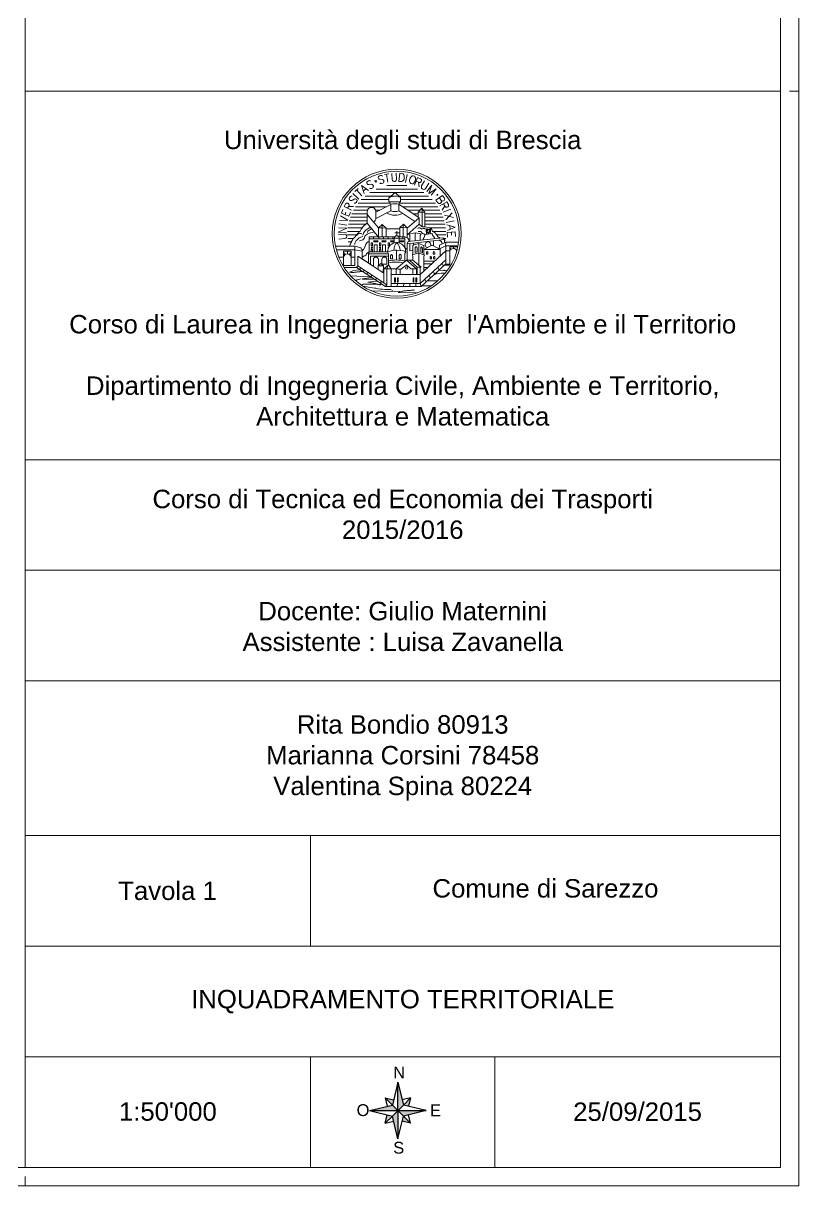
# Model space of a CAD drawing. Header units: millimetres. Extents: x -5675 to -4486, y 12688 to 13529.
# Drawn here: x -4696.7 to -4486.2, y 12687.8 to 13003.2 of the extents above; entities that cross this region are included whole.
import ezdxf

# ---------------------------------------------------------------- set-up
doc = ezdxf.new("R2010")
doc.units = ezdxf.units.MM
doc.layers.add('Cartiglio', color=255, linetype='Continuous', lineweight=9)
doc.styles.add('ROMANC', font='romanc', dxfattribs={"width": 0.9, "height": 0.4})
doc.styles.get("Standard").update_dxf_attribs({"font": 'arial.ttf'})

msp = doc.modelspace()

# ---------------------------------------------------------------- hatches: boundary and pattern name
at = {"layer": 'Cartiglio', "lineweight": 5, "ltscale": 0.2}
h = msp.add_hatch(color=256, dxfattribs=at)
h.paths.add_polyline_path([(-4598.43, 12711.65), (-4596.51, 12709.73), (-4596.17, 12711.11)])
h.paths.add_polyline_path([(-4595.01, 12715.92), (-4595.01, 12708.24), (-4593.52, 12709.73)])
h.paths.add_polyline_path([(-4593.52, 12709.73), (-4592.14, 12709.4), (-4591.6, 12711.65)])
h.paths.add_polyline_path([(-4587.33, 12708.24), (-4595.01, 12708.24), (-4593.52, 12706.74)])
h.paths.add_polyline_path([(-4591.6, 12704.82), (-4593.52, 12706.74), (-4593.85, 12705.37)])
h.paths.add_polyline_path([(-4595.01, 12708.24), (-4596.51, 12706.74), (-4595.01, 12700.56)])
h.paths.add_polyline_path([(-4597.88, 12707.07), (-4598.43, 12704.82), (-4596.51, 12706.74)])
h.paths.add_polyline_path([(-4595.01, 12708.24), (-4596.51, 12709.73), (-4602.69, 12708.24)])

# ---------------------------------------------------------------- linework, layer by layer
at = {"layer": 'Cartiglio'}
for p, q in [((-4486.2, 13528.82), (-4486.2, 12687.82)), ((-4491.2, 13523.82), (-4491.2, 12692.82)), ((-4600.93, 12958.27), (-4589.7, 12958.27)), ((-4598.03, 12959.23), (-4592.6, 12959.23)), ((-4604.95, 12955.39), (-4597.46, 12955.39)), ((-4603.93, 12956.35), (-4596.91, 12956.35)), ((-4602.65, 12957.31), (-4587.98, 12957.31)), ((-4597.46, 12955.87), (-4595.79, 12957.34)), ((-4597.46, 12955.87), (-4597.46, 12954.75)), ((-4597.46, 12954.75), (-4594.29, 12954.81)), ((-4597.31, 12954.75), (-4596.92, 12954.11)), ((-4595.79, 12957.34), (-4594.29, 12955.93)), ((-4594.5, 12954.81), (-4594.77, 12954.12)), ((-4594.74, 12956.35), (-4586.7, 12956.35)), ((-4594.29, 12955.93), (-4594.29, 12954.81)), ((-4594.29, 12955.39), (-4585.68, 12955.39)), ((-4607.52, 12951.56), (-4603.31, 12951.56)), ((-4607.05, 12952.52), (-4603.24, 12952.52)), ((-4606.48, 12953.48), (-4598.12, 12953.48)), ((-4605.79, 12954.44), (-4597.12, 12954.44)), ((-4603.31, 12949.01), (-4603.31, 12952.11)), ((-4600.31, 12947.7), (-4603.31, 12951.33)), ((-4601.05, 12952.52), (-4599.94, 12952.52)), ((-4596.92, 12954.11), (-4600.98, 12951.97)), ((-4596.92, 12952.38), (-4600.98, 12950.24)), ((-4600.98, 12950.24), (-4600.98, 12952.13)), ((-4596.92, 12954.11), (-4596.92, 12952.38)), ((-4594.77, 12954.12), (-4594.77, 12952.37)), ((-4594.77, 12954.12), (-4589.23, 12950.48)), ((-4594.77, 12952.37), (-4590.38, 12949.48)), ((-4594.65, 12954.44), (-4584.84, 12954.44)), ((-4593.79, 12953.48), (-4584.15, 12953.48)), ((-4592.33, 12952.52), (-4589.04, 12952.52)), ((-4590.88, 12951.56), (-4589.5, 12951.56)), ((-4588.55, 12953.04), (-4589.5, 12952.03)), ((-4589.5, 12952.03), (-4588.45, 12952.03)), ((-4589.5, 12950.66), (-4589.5, 12952.03)), ((-4588.55, 12953.04), (-4587.72, 12951.89)), ((-4588.45, 12952.03), (-4588.55, 12953.04)), ((-4587.72, 12951.89), (-4588.45, 12952.03)), ((-4588.45, 12952.03), (-4588.45, 12948)), ((-4588.17, 12952.52), (-4583.58, 12952.52)), ((-4587.72, 12948), (-4587.72, 12951.89)), ((-4587.72, 12951.56), (-4583.1, 12951.56)), ((-4608.43, 12948.69), (-4603.81, 12948.69)), ((-4608.21, 12949.65), (-4603.31, 12949.65)), ((-4607.91, 12950.61), (-4603.31, 12950.61)), ((-4603.31, 12949.01), (-4600.31, 12945.25)), ((-4600.31, 12947.7), (-4599.24, 12948.64)), ((-4599.24, 12948.64), (-4599.32, 12947.7)), ((-4599.24, 12948.64), (-4598.18, 12947.62)), ((-4594.49, 12947.82), (-4593.44, 12948.71)), ((-4593.44, 12948.71), (-4593.55, 12947.8)), ((-4593.44, 12948.71), (-4592.53, 12947.72)), ((-4589.23, 12950.48), (-4592.53, 12947.62)), ((-4589.23, 12948.72), (-4592.53, 12945.86)), ((-4589.23, 12950.48), (-4589.23, 12948.72)), ((-4589.23, 12948.72), (-4588.45, 12948)), ((-4587.72, 12950.61), (-4582.72, 12950.61)), ((-4587.72, 12949.65), (-4582.42, 12949.65)), ((-4587.72, 12948.69), (-4582.2, 12948.69)), ((-4608.67, 12945.82), (-4606.19, 12945.82)), ((-4608.66, 12946.78), (-4605.34, 12946.78)), ((-4608.58, 12947.73), (-4604.7, 12947.73)), ((-4602.78, 12945.27), (-4595.89, 12945.27)), ((-4602.78, 12941.26), (-4602.78, 12945.27)), ((-4601.6, 12945.27), (-4601.6, 12944.72)), ((-4599.28, 12947.74), (-4600.31, 12947.7)), ((-4600.31, 12947.7), (-4600.31, 12945.27)), ((-4600.22, 12944.72), (-4600.22, 12945.27)), ((-4599.31, 12947.74), (-4599.31, 12945.27)), ((-4598.18, 12947.62), (-4599.28, 12947.74)), ((-4598.93, 12944.72), (-4598.93, 12945.27)), ((-4598.18, 12947.62), (-4598.18, 12945.27)), ((-4598.18, 12947.43), (-4594.48, 12947.43)), ((-4597.62, 12944.72), (-4597.62, 12945.27)), ((-4596.4, 12944.72), (-4596.4, 12945.27)), ((-4595.82, 12946.41), (-4594.69, 12946.41)), ((-4595.25, 12946.84), (-4595.25, 12945.61)), ((-4594.71, 12945.27), (-4593.15, 12945.27)), ((-4594.48, 12947.82), (-4594.48, 12945.27)), ((-4593.54, 12947.8), (-4594.48, 12947.82)), ((-4593.69, 12944.72), (-4593.69, 12945.27)), ((-4593.55, 12947.8), (-4593.55, 12945.27)), ((-4592.53, 12947.72), (-4593.54, 12947.8)), ((-4593.15, 12945.27), (-4593.15, 12942.4)), ((-4592.53, 12947.72), (-4592.53, 12945.06)), ((-4592.22, 12944.04), (-4582.83, 12945.04)), ((-4590.3, 12946.42), (-4592.07, 12946.02)), ((-4591.8, 12945.68), (-4592.07, 12946.02)), ((-4591.8, 12946.09), (-4591.8, 12946.08)), ((-4591.8, 12945.68), (-4591.8, 12944.08)), ((-4590.3, 12946.42), (-4588.72, 12946.12)), ((-4590.3, 12946.42), (-4590.3, 12944.24)), ((-4588.94, 12945.75), (-4588.72, 12946.12)), ((-4588.94, 12945.75), (-4588.94, 12944.39)), ((-4588.45, 12948), (-4587.72, 12948)), ((-4587.61, 12945.97), (-4585.77, 12946.17)), ((-4586.31, 12947.73), (-4582.05, 12947.73)), ((-4585.61, 12946.78), (-4581.97, 12946.78)), ((-4584.48, 12945.82), (-4581.96, 12945.82)), ((-4582.36, 12944.53), (-4582.83, 12945.04)), ((-4611.93, 12942.72), (-4606.68, 12942.72)), ((-4608.61, 12944.86), (-4607.07, 12944.86)), ((-4608.48, 12943.9), (-4607.63, 12943.9)), ((-4606.68, 12942.72), (-4604.94, 12942.35)), ((-4606.68, 12942.72), (-4606.68, 12941.81)), ((-4604.94, 12942.35), (-4604.94, 12941.95)), ((-4604.94, 12941.95), (-4604.72, 12941.9)), ((-4604.72, 12941.9), (-4604.72, 12941.39)), ((-4602.78, 12944.72), (-4595.98, 12944.72)), ((-4602.25, 12943.65), (-4601.9, 12943.65)), ((-4602.25, 12943.65), (-4602.25, 12942.84)), ((-4602.25, 12942.84), (-4601.9, 12942.84)), ((-4602.25, 12941.9), (-4602.25, 12941.26)), ((-4602.25, 12941.9), (-4601.9, 12941.9)), ((-4601.9, 12943.65), (-4601.9, 12942.84)), ((-4601.9, 12941.9), (-4601.9, 12941.26)), ((-4601.64, 12944.25), (-4600.4, 12944.25)), ((-4601.64, 12944.25), (-4601.48, 12943.96)), ((-4601.48, 12943.96), (-4600.58, 12943.96)), ((-4601.45, 12943.17), (-4600.63, 12943.17)), ((-4601.45, 12943.17), (-4601.45, 12941.26)), ((-4600.63, 12943.17), (-4600.63, 12941.26)), ((-4600.4, 12944.25), (-4600.58, 12943.96)), ((-4600.02, 12943.65), (-4600.02, 12942.84)), ((-4600.02, 12943.65), (-4599.67, 12943.65)), ((-4600.02, 12942.84), (-4599.67, 12942.84)), ((-4600.02, 12941.9), (-4599.67, 12941.9)), ((-4600.02, 12941.9), (-4600.02, 12941.26)), ((-4599.67, 12943.65), (-4599.67, 12942.84)), ((-4599.67, 12941.9), (-4599.67, 12941.26)), ((-4599.41, 12944.25), (-4599.25, 12943.96)), ((-4599.41, 12944.25), (-4598.17, 12944.25)), ((-4599.25, 12943.96), (-4598.34, 12943.96)), ((-4599.22, 12943.17), (-4599.22, 12941.26)), ((-4599.22, 12943.17), (-4598.4, 12943.17)), ((-4598.4, 12943.17), (-4598.4, 12941.26)), ((-4598.17, 12944.25), (-4598.34, 12943.96)), ((-4597.65, 12943.65), (-4597.65, 12942.84)), ((-4597.65, 12943.65), (-4597.3, 12943.65)), ((-4597.65, 12942.84), (-4597.3, 12942.84)), ((-4597.3, 12943.65), (-4597.3, 12942.84)), ((-4597.04, 12944.25), (-4595.98, 12944.25)), ((-4597.04, 12944.25), (-4596.88, 12943.96)), ((-4596.88, 12943.96), (-4595.97, 12943.96)), ((-4595.98, 12944.93), (-4594.62, 12944.93)), ((-4595.98, 12943.66), (-4595.98, 12944.93)), ((-4594.62, 12944.93), (-4594.62, 12943.63)), ((-4594.62, 12944.72), (-4593.15, 12944.72)), ((-4594.6, 12944.25), (-4593.37, 12944.25)), ((-4594.6, 12944.25), (-4594.44, 12943.96)), ((-4594.44, 12943.96), (-4593.54, 12943.96)), ((-4593.37, 12944.25), (-4593.54, 12943.96)), ((-4593.15, 12942.4), (-4592.52, 12941.84)), ((-4592.53, 12943.44), (-4582.36, 12944.53)), ((-4592.52, 12938.99), (-4592.53, 12943.44)), ((-4592.5, 12943.44), (-4592.22, 12944.04)), ((-4591.73, 12943.52), (-4591.73, 12941.46)), ((-4590.91, 12943.03), (-4589.28, 12943.49)), ((-4590.91, 12940.45), (-4590.91, 12943.03)), ((-4590.78, 12943.62), (-4590.78, 12943.06)), ((-4589.28, 12943.49), (-4589.28, 12937.55)), ((-4589.28, 12943.49), (-4587.96, 12942.97)), ((-4587.96, 12941.86), (-4585.68, 12943.05)), ((-4587.96, 12942.97), (-4587.96, 12940.4)), ((-4587.96, 12941.86), (-4583.56, 12941.86)), ((-4585.68, 12943.05), (-4583.56, 12941.86)), ((-4585.32, 12944.21), (-4585.32, 12942.85)), ((-4582.03, 12943.87), (-4583.75, 12943.02)), ((-4583.75, 12943.02), (-4583.75, 12942.58)), ((-4582.03, 12942.89), (-4583.75, 12942.05)), ((-4583.56, 12942.14), (-4583.56, 12940.07)), ((-4582.66, 12944.86), (-4582.02, 12944.86)), ((-4582.36, 12944.53), (-4582.36, 12943.71)), ((-4582.36, 12944.38), (-4582.07, 12944.38)), ((-4582.03, 12943.87), (-4582.03, 12943.43)), ((-4582.03, 12943.87), (-4578.5, 12943.87)), ((-4582.03, 12942.89), (-4582.03, 12937.92)), ((-4582.03, 12942.89), (-4578.66, 12942.89)), ((-4580.93, 12942.54), (-4580.93, 12937.92)), ((-4580.93, 12942.54), (-4578.74, 12942.54)), ((-4580.93, 12942.35), (-4580.53, 12941.97)), ((-4579.88, 12942.54), (-4579.88, 12942.14)), ((-4611.72, 12941.81), (-4606.68, 12941.81)), ((-4611.04, 12939.79), (-4609.74, 12939.79)), ((-4609.74, 12937.55), (-4609.74, 12941.45)), ((-4609.74, 12941.45), (-4607.72, 12941.45)), ((-4609.3, 12940.51), (-4609.74, 12941.06)), ((-4608.71, 12940.69), (-4608.66, 12941.45)), ((-4608.15, 12940.51), (-4607.72, 12941.12)), ((-4607.72, 12941.45), (-4607.72, 12937.55)), ((-4607.72, 12939.79), (-4606.68, 12939.79)), ((-4606.68, 12941.81), (-4604.72, 12941.39)), ((-4606.68, 12941.81), (-4606.68, 12937.55)), ((-4605.86, 12937.44), (-4605.86, 12940.07)), ((-4605.86, 12940.07), (-4601.69, 12937.34)), ((-4604.72, 12941.39), (-4604.72, 12939.32)), ((-4597.58, 12940.69), (-4603, 12940.69)), ((-4597.79, 12941.26), (-4602.79, 12941.26)), ((-4602.41, 12940.03), (-4602.41, 12937.81)), ((-4597.57, 12940.03), (-4602.41, 12940.03)), ((-4601.9, 12941.26), (-4602.25, 12941.26)), ((-4601.45, 12941.26), (-4600.63, 12941.26)), ((-4600.02, 12941.26), (-4599.67, 12941.26)), ((-4599.22, 12941.26), (-4598.4, 12941.26)), ((-4597.79, 12941.26), (-4596.08, 12941.67)), ((-4597.58, 12940.69), (-4597.79, 12941.26)), ((-4597.58, 12940.69), (-4597.57, 12937.72)), ((-4596.08, 12941.67), (-4595.33, 12941.7)), ((-4595.48, 12936.58), (-4592.7, 12938.99)), ((-4595.33, 12941.7), (-4595.34, 12941.07)), ((-4595.34, 12941.07), (-4595.34, 12939.02)), ((-4595.33, 12941.7), (-4593.53, 12941.5)), ((-4593.53, 12941.5), (-4592.89, 12941.22)), ((-4593.15, 12940.76), (-4593.16, 12938.6)), ((-4592.89, 12941.22), (-4593.15, 12940.74)), ((-4592.7, 12938.99), (-4589.92, 12936.58)), ((-4592.7, 12938.99), (-4590.91, 12938.99)), ((-4589.79, 12937.05), (-4591.82, 12938.99)), ((-4591.73, 12941.46), (-4590.91, 12941.55)), ((-4590.91, 12940.05), (-4591.13, 12940.42)), ((-4591.12, 12940.41), (-4589.28, 12940.93)), ((-4590.91, 12938.99), (-4590.91, 12940.05)), ((-4590.91, 12938.99), (-4588.72, 12937.05)), ((-4589.28, 12940.93), (-4587.8, 12940.35)), ((-4588.98, 12935.06), (-4582.01, 12941.49)), ((-4588.98, 12932.6), (-4582.01, 12939.03)), ((-4587.96, 12939.98), (-4587.79, 12940.37)), ((-4587.96, 12939.98), (-4587.96, 12936.01)), ((-4582.03, 12941.48), (-4580.93, 12941.48)), ((-4606.68, 12937.55), (-4609.94, 12937.55)), ((-4609.59, 12936.98), (-4606.23, 12936.98)), ((-4605.86, 12937.44), (-4606.23, 12936.98)), ((-4606.23, 12936.98), (-4598.35, 12931.82)), ((-4605.86, 12937.44), (-4597.98, 12932.28)), ((-4605.05, 12936.91), (-4605.42, 12936.45)), ((-4604.03, 12936.24), (-4604.4, 12935.78)), ((-4603.13, 12935.65), (-4603.5, 12935.19)), ((-4600.37, 12937.44), (-4598.94, 12937.4)), ((-4600.37, 12936.47), (-4598.85, 12935.48)), ((-4599.6, 12938.09), (-4598.94, 12937.4)), ((-4598.94, 12937.4), (-4598.97, 12935.56)), ((-4598.85, 12936.57), (-4597.57, 12937.72)), ((-4598.85, 12932.85), (-4598.85, 12936.57)), ((-4598.85, 12936.57), (-4597.97, 12936.57)), ((-4597.97, 12936.57), (-4597.98, 12932.28)), ((-4597.97, 12936.57), (-4597.63, 12937.67)), ((-4597.97, 12936.57), (-4596.85, 12936.57)), ((-4597.57, 12937.72), (-4596.85, 12936.57)), ((-4595.48, 12936.58), (-4594.86, 12936.56)), ((-4594.86, 12936.56), (-4594.08, 12936.56)), ((-4594.4, 12936.56), (-4594.42, 12935.06)), ((-4594.08, 12936.56), (-4592.69, 12937.73)), ((-4592.69, 12937.73), (-4591.46, 12936.58)), ((-4591.46, 12936.58), (-4590.53, 12936.58)), ((-4590.95, 12936.58), (-4590.95, 12935.06)), ((-4589.92, 12936.58), (-4590.53, 12936.58)), ((-4589.92, 12936.58), (-4589.92, 12935.06)), ((-4589.79, 12937.05), (-4589.79, 12935.06)), ((-4588.72, 12937.05), (-4589.79, 12937.05)), ((-4588.98, 12937.05), (-4588.98, 12932.6)), ((-4588.67, 12931.8), (-4582.03, 12937.93)), ((-4587.96, 12938.7), (-4585.04, 12938.7)), ((-4587.96, 12937.93), (-4585.87, 12937.93)), ((-4587.96, 12936.96), (-4586.92, 12936.96)), ((-4585.37, 12935.93), (-4585.06, 12935.13)), ((-4584.14, 12937.07), (-4583.82, 12936.27)), ((-4582.95, 12938.16), (-4582.64, 12937.36)), ((-4582.03, 12937.92), (-4580.93, 12937.92)), ((-4601.99, 12934.91), (-4602.36, 12934.45)), ((-4600.75, 12934.1), (-4601.12, 12933.63)), ((-4599.42, 12933.22), (-4599.79, 12932.76)), ((-4596.85, 12935.06), (-4596.85, 12931.8)), ((-4596.85, 12932.6), (-4588.98, 12932.6)), ((-4595.48, 12935.06), (-4588.98, 12935.06)), ((-4595.07, 12932.6), (-4595.23, 12931.8)), ((-4593.41, 12932.6), (-4593.5, 12931.8)), ((-4591.78, 12932.6), (-4591.81, 12931.8)), ((-4590.17, 12932.6), (-4590.18, 12931.84)), ((-4588.98, 12932.6), (-4588.67, 12931.8)), ((-4587.66, 12933.82), (-4587.35, 12933.02)), ((-4586.5, 12934.89), (-4586.19, 12934.09)), ((-4597.98, 12932.28), (-4598.35, 12931.82)), ((-4596.85, 12931.8), (-4598.35, 12931.82)), ((-4596.85, 12931.8), (-4588.67, 12931.8)), ((-4588.41, 12932.04), (-4585.89, 12932.04))]:
    msp.add_line(p, q, dxfattribs=at)
at = {"layer": 'Cartiglio', "ltscale": 100}
for p, q in [((-4696.2, 12692.82), (-4696.2, 13523.82)), ((-4696.2, 12984.82), (-4491.2, 12984.82)), ((-4488.7, 12984.82), (-4486.2, 12984.82)), ((-4696.2, 12884.82), (-4491.2, 12884.82)), ((-4696.2, 12854.82), (-4491.2, 12854.82)), ((-4696.2, 12824.82), (-4491.2, 12824.82)), ((-4696.2, 12782.83), (-4491.2, 12782.83)), ((-4618.7, 12752.83), (-4618.7, 12782.83)), ((-4696.2, 12752.83), (-4491.2, 12752.83)), ((-4696.2, 12722.83), (-4491.2, 12722.83)), ((-4618.7, 12722.83), (-4618.7, 12692.82)), ((-4568.7, 12722.83), (-4568.7, 12692.82)), ((-4491.2, 12692.82), (-5670.2, 12692.82)), ((-4696.2, 12690.32), (-4696.2, 12687.82)), ((-4486.2, 12687.82), (-5675.2, 12687.82))]:
    msp.add_line(p, q, dxfattribs=at)
at = {"layer": 'Cartiglio', "lineweight": 25, "ltscale": 0.1}
for p, q in [((-4595.01, 12715.92), (-4596.51, 12709.73)), ((-4595.01, 12708.24), (-4595.01, 12715.92)), ((-4595.01, 12715.92), (-4593.52, 12709.73)), ((-4598.43, 12711.65), (-4596.17, 12711.11)), ((-4596.51, 12709.73), (-4598.43, 12711.65)), ((-4598.43, 12711.65), (-4597.88, 12709.4)), ((-4595.01, 12708.24), (-4595.01, 12711.65)), ((-4591.6, 12711.65), (-4593.85, 12711.11)), ((-4593.52, 12709.73), (-4591.6, 12711.65)), ((-4591.6, 12711.65), (-4592.14, 12709.4)), ((-4602.69, 12708.24), (-4596.51, 12709.73)), ((-4596.51, 12709.73), (-4593.52, 12706.74)), ((-4593.52, 12709.73), (-4596.51, 12706.74)), ((-4587.33, 12708.24), (-4593.52, 12709.73)), ((-4602.69, 12708.24), (-4595.01, 12708.24)), ((-4602.69, 12708.24), (-4596.51, 12706.74)), ((-4598.43, 12704.82), (-4597.88, 12707.07)), ((-4596.51, 12706.74), (-4598.43, 12704.82)), ((-4598.43, 12704.82), (-4596.17, 12705.37)), ((-4595.01, 12700.56), (-4596.51, 12706.74)), ((-4595.01, 12708.24), (-4587.33, 12708.24)), ((-4595.01, 12708.24), (-4595.01, 12700.56)), ((-4595.01, 12700.56), (-4593.52, 12706.74)), ((-4591.6, 12704.82), (-4593.85, 12705.37)), ((-4587.33, 12708.24), (-4593.52, 12706.74)), ((-4593.52, 12706.74), (-4591.6, 12704.82)), ((-4591.6, 12704.82), (-4592.14, 12707.07))]:
    msp.add_line(p, q, dxfattribs=at)
at = {"layer": 'Cartiglio'}
for points in [[(-4603.4, 12949.04), (-4603.82, 12948.68), (-4604.16, 12948.36), (-4604.43, 12948.06), (-4604.64, 12947.8), (-4604.81, 12947.57), (-4604.95, 12947.36), (-4605.07, 12947.18), (-4605.17, 12947.01), (-4605.27, 12946.86), (-4605.38, 12946.73), (-4605.48, 12946.61), (-4605.58, 12946.5), (-4605.68, 12946.4), (-4605.77, 12946.31), (-4605.85, 12946.22), (-4605.93, 12946.14), (-4605.99, 12946.07), (-4606.05, 12946), (-4606.11, 12945.92), (-4606.16, 12945.85), (-4606.22, 12945.78), (-4606.28, 12945.7), (-4606.34, 12945.62), (-4606.42, 12945.53), (-4606.51, 12945.44), (-4606.6, 12945.34), (-4606.71, 12945.24), (-4606.81, 12945.13), (-4606.92, 12945.02), (-4607.02, 12944.91), (-4607.11, 12944.81), (-4607.2, 12944.7), (-4607.28, 12944.59), (-4607.34, 12944.49), (-4607.39, 12944.39), (-4607.45, 12944.29), (-4607.49, 12944.19), (-4607.54, 12944.09), (-4607.59, 12943.99), (-4607.64, 12943.89), (-4607.69, 12943.79), (-4607.75, 12943.68), (-4607.81, 12943.56), (-4607.87, 12943.44), (-4607.93, 12943.29), (-4607.97, 12943.13), (-4608.01, 12942.94), (-4608.03, 12942.72)], [(-4606.66, 12943.6), (-4606.37, 12944.27), (-4606.05, 12944.52), (-4605.51, 12945.01), (-4605.04, 12945.18), (-4604.52, 12945.35)], [(-4604.81, 12946.15), (-4605.01, 12946.24), (-4605.41, 12946.22), (-4605.85, 12946.05), (-4606.22, 12945.69)], [(-4605.42, 12944.18), (-4604.51, 12944.52), (-4604.18, 12944.87), (-4603.98, 12945.47), (-4603.35, 12946.03), (-4602.8, 12946.33), (-4601.93, 12946.47), (-4601.46, 12946.61)], [(-4604.99, 12947.97), (-4604.99, 12947.97)], [(-4604.55, 12945.79), (-4604.34, 12946.28), (-4604.04, 12946.76), (-4603.62, 12947.24), (-4603.06, 12947.6), (-4602.61, 12947.87)], [(-4603.92, 12946.8), (-4603.92, 12946.8)], [(-4603.22, 12946.51), (-4603.15, 12946.84), (-4602.83, 12947.08), (-4602.46, 12947.31), (-4602.23, 12947.45)], [(-4593.11, 12945.26), (-4592.78, 12945.21), (-4592.57, 12945.1), (-4592.34, 12944.9), (-4592.17, 12944.62), (-4592.05, 12944.42), (-4591.84, 12944.25)], [(-4589.72, 12947.59), (-4589.48, 12947.65)], [(-4589.48, 12947.65), (-4589.31, 12947.7), (-4589.05, 12947.7), (-4588.91, 12947.69), (-4588.78, 12947.59), (-4588.66, 12947.5), (-4588.51, 12947.5), (-4588.32, 12947.47), (-4588.16, 12947.56), (-4587.98, 12947.56), (-4587.82, 12947.53), (-4587.68, 12947.44), (-4587.46, 12947.42), (-4587.23, 12947.5)], [(-4589.48, 12946.76), (-4589.2, 12946.74)], [(-4589.2, 12946.74), (-4589.01, 12946.72), (-4588.83, 12946.72), (-4588.71, 12946.66), (-4588.62, 12946.58), (-4588.54, 12946.43), (-4588.42, 12946.29), (-4588.35, 12946.21), (-4588.25, 12946.17), (-4588.02, 12946.12), (-4587.76, 12946.11)], [(-4587.62, 12945.97), (-4587.66, 12945.86), (-4587.68, 12945.77), (-4587.7, 12945.71), (-4587.72, 12945.66), (-4587.73, 12945.63), (-4587.73, 12945.6), (-4587.74, 12945.58), (-4587.75, 12945.56), (-4587.75, 12945.54), (-4587.76, 12945.51), (-4587.77, 12945.48), (-4587.79, 12945.44), (-4587.8, 12945.41), (-4587.81, 12945.37), (-4587.82, 12945.33), (-4587.84, 12945.29), (-4587.85, 12945.26), (-4587.87, 12945.23), (-4587.88, 12945.19), (-4587.9, 12945.16), (-4587.92, 12945.13), (-4587.93, 12945.1), (-4587.95, 12945.08), (-4587.96, 12945.05), (-4587.98, 12945.03), (-4587.99, 12945), (-4588.01, 12944.98), (-4588.02, 12944.96), (-4588.04, 12944.94), (-4588.05, 12944.92), (-4588.06, 12944.9), (-4588.08, 12944.88), (-4588.09, 12944.86), (-4588.1, 12944.84), (-4588.1, 12944.81), (-4588.11, 12944.79), (-4588.12, 12944.77), (-4588.12, 12944.75), (-4588.12, 12944.73), (-4588.13, 12944.71), (-4588.13, 12944.69), (-4588.13, 12944.67), (-4588.13, 12944.65), (-4588.13, 12944.64), (-4588.13, 12944.62), (-4588.13, 12944.61), (-4588.13, 12944.59), (-4588.12, 12944.58), (-4588.12, 12944.56), (-4588.11, 12944.55), (-4588.11, 12944.54), (-4588.1, 12944.53), (-4588.09, 12944.52), (-4588.08, 12944.5), (-4588.07, 12944.49), (-4588.05, 12944.48)], [(-4587.72, 12948), (-4587.14, 12947.91), (-4586.76, 12947.81), (-4586.35, 12947.76), (-4586, 12947.59), (-4585.83, 12947.32), (-4585.71, 12947), (-4585.59, 12946.75), (-4585.32, 12946.67), (-4585.2, 12946.6), (-4585.06, 12946.43), (-4584.8, 12946.28), (-4584.73, 12946.11), (-4584.53, 12945.9), (-4584.39, 12945.68), (-4584.1, 12945.19), (-4583.79, 12945.09), (-4583.57, 12944.96)], [(-4585.8, 12946.17), (-4585.74, 12946.07), (-4585.7, 12945.99), (-4585.67, 12945.93), (-4585.65, 12945.89), (-4585.63, 12945.86), (-4585.62, 12945.83), (-4585.61, 12945.82), (-4585.6, 12945.8), (-4585.58, 12945.77), (-4585.57, 12945.75), (-4585.55, 12945.72), (-4585.53, 12945.69), (-4585.52, 12945.65), (-4585.5, 12945.62), (-4585.47, 12945.59), (-4585.45, 12945.55), (-4585.43, 12945.52), (-4585.41, 12945.49), (-4585.39, 12945.46), (-4585.37, 12945.43), (-4585.35, 12945.41), (-4585.33, 12945.38), (-4585.31, 12945.36), (-4585.29, 12945.34), (-4585.26, 12945.32), (-4585.25, 12945.3), (-4585.23, 12945.28), (-4585.21, 12945.26), (-4585.19, 12945.24), (-4585.17, 12945.23), (-4585.16, 12945.21), (-4585.14, 12945.19), (-4585.13, 12945.17), (-4585.11, 12945.15), (-4585.1, 12945.13), (-4585.09, 12945.11), (-4585.08, 12945.09), (-4585.07, 12945.07), (-4585.06, 12945.05), (-4585.06, 12945.03), (-4585.05, 12945.02), (-4585.05, 12945), (-4585.04, 12944.98), (-4585.04, 12944.97), (-4585.04, 12944.95), (-4585.03, 12944.93), (-4585.03, 12944.92), (-4585.03, 12944.9), (-4585.04, 12944.89), (-4585.04, 12944.88), (-4585.04, 12944.86), (-4585.05, 12944.85), (-4585.06, 12944.84), (-4585.07, 12944.82), (-4585.07, 12944.81), (-4585.09, 12944.8)], [(-4606.7, 12943.24), (-4606.66, 12943.6)], [(-4604.65, 12941.56), (-4604.31, 12941.87), (-4603.94, 12942.51), (-4603.7, 12943.28), (-4603.48, 12943.7), (-4603.02, 12944.07)], [(-4591.73, 12943.52), (-4590.78, 12943.62), (-4590.78, 12943.06), (-4590.91, 12943.03), (-4590.91, 12941.55), (-4591.73, 12941.46), (-4591.73, 12943.52)], [(-4592.68, 12938.99), (-4591.82, 12938.99), (-4589.79, 12937.05), (-4589.79, 12935.06), (-4589.92, 12935.06), (-4589.92, 12936.58), (-4592.68, 12938.99)], [(-4605.61, 12936.36), (-4606.96, 12936.16), (-4608.15, 12935.75), (-4607.95, 12935.69), (-4607.74, 12935.66), (-4607.52, 12935.64), (-4607.31, 12935.63), (-4607.09, 12935.64), (-4606.87, 12935.65), (-4606.66, 12935.67), (-4606.44, 12935.7), (-4606.22, 12935.73), (-4606, 12935.76), (-4605.79, 12935.79), (-4605.58, 12935.82), (-4605.36, 12935.84), (-4605.16, 12935.86), (-4604.75, 12935.87), (-4605.36, 12936.36)], [(-4599.6, 12938.09), (-4600.3, 12937.49)], [(-4583.83, 12936.26), (-4582.62, 12936.2), (-4582.61, 12936.2), (-4582.6, 12936.2), (-4582.59, 12936.2), (-4582.57, 12936.2), (-4582.56, 12936.2), (-4582.55, 12936.2), (-4582.53, 12936.2), (-4582.52, 12936.2), (-4582.51, 12936.2), (-4582.49, 12936.21), (-4582.48, 12936.21), (-4582.46, 12936.22), (-4582.45, 12936.22), (-4582.41, 12936.24), (-4582.39, 12936.22), (-4582.37, 12936.21), (-4582.35, 12936.2), (-4582.32, 12936.2), (-4582.3, 12936.2), (-4582.27, 12936.2), (-4582.25, 12936.2), (-4582.22, 12936.2), (-4582.2, 12936.19), (-4582.17, 12936.19), (-4582.14, 12936.19), (-4582.12, 12936.19), (-4582.09, 12936.19), (-4582.06, 12936.18), (-4581.67, 12936.07)], [(-4582.34, 12937.64), (-4580.63, 12937.64)], [(-4607.86, 12934.72), (-4602.7, 12934.48)], [(-4604.96, 12933.86), (-4606.14, 12933.62), (-4606.15, 12933.61), (-4606.16, 12933.6), (-4606.17, 12933.59), (-4606.18, 12933.58), (-4606.19, 12933.57), (-4606.2, 12933.56), (-4606.21, 12933.55), (-4606.22, 12933.54), (-4606.43, 12933.33)], [(-4600.93, 12932.46), (-4604.54, 12932.42), (-4604.55, 12932.41), (-4604.55, 12932.4), (-4604.56, 12932.39), (-4604.57, 12932.38), (-4604.58, 12932.37), (-4604.59, 12932.36), (-4604.6, 12932.35), (-4604.84, 12932.11)], [(-4602.37, 12934.27), (-4604.62, 12933.9), (-4604.62, 12933.89), (-4604.61, 12933.88), (-4604.6, 12933.88), (-4604.6, 12933.87), (-4604.59, 12933.87), (-4604.58, 12933.86), (-4604.57, 12933.85), (-4604.56, 12933.85), (-4604.55, 12933.84), (-4604.54, 12933.83), (-4601.79, 12933.83), (-4601.78, 12933.84), (-4601.77, 12933.85), (-4601.76, 12933.86), (-4601.75, 12933.87), (-4601.74, 12933.87), (-4601.73, 12933.88), (-4601.73, 12933.89), (-4601.72, 12933.9)], [(-4600.72, 12933.24), (-4603.14, 12932.96), (-4601.04, 12932.59), (-4601.04, 12932.58), (-4601.03, 12932.58), (-4601.02, 12932.58), (-4601.02, 12932.58), (-4601.01, 12932.57), (-4601, 12932.57), (-4601, 12932.56), (-4600.98, 12932.55), (-4600.97, 12932.55), (-4600.96, 12932.54), (-4600.95, 12932.53), (-4600.94, 12932.51), (-4600.93, 12932.5), (-4600.91, 12932.49), (-4600.88, 12932.46), (-4600.8, 12932.46), (-4600.71, 12932.45), (-4600.62, 12932.44), (-4600.53, 12932.42), (-4600.43, 12932.4), (-4600.34, 12932.38), (-4600.25, 12932.36), (-4600.15, 12932.34), (-4600.06, 12932.32), (-4599.96, 12932.31), (-4599.86, 12932.31), (-4599.77, 12932.31), (-4599.67, 12932.32), (-4599.59, 12932.34), (-4599.41, 12932.43), (-4599.42, 12932.44), (-4599.42, 12932.46), (-4599.43, 12932.46), (-4599.44, 12932.48), (-4599.45, 12932.5), (-4599.46, 12932.51), (-4599.48, 12932.53), (-4599.49, 12932.54), (-4599.51, 12932.56), (-4599.53, 12932.57), (-4599.55, 12932.59), (-4599.58, 12932.6), (-4599.6, 12932.62), (-4599.61, 12932.63), (-4599.65, 12932.67)], [(-4586.93, 12933.4), (-4584.17, 12933.35)], [(-4583.23, 12935.46), (-4584.54, 12935.22), (-4585.18, 12935.02)], [(-4583.23, 12935.46), (-4582.13, 12935.46)], [(-4604.55, 12931.92), (-4600.33, 12931.21), (-4599.74, 12931.14), (-4599.15, 12931.08), (-4598.56, 12931.05), (-4597.97, 12931.02), (-4597.38, 12930.99), (-4596.79, 12930.98)], [(-4602.21, 12930.64), (-4596.79, 12930.49)], [(-4601.38, 12931.39), (-4601.36, 12931.37), (-4601.34, 12931.36), (-4601.32, 12931.36), (-4601.29, 12931.35), (-4601.27, 12931.35), (-4601.24, 12931.35), (-4601.22, 12931.35), (-4601.19, 12931.35), (-4601.17, 12931.35), (-4601.14, 12931.35), (-4601.12, 12931.36), (-4601.09, 12931.36), (-4601.06, 12931.36), (-4601.03, 12931.35), (-4600.98, 12931.35)], [(-4596.37, 12930.69), (-4596.39, 12930.66), (-4596.41, 12930.65), (-4596.42, 12930.64), (-4596.44, 12930.63), (-4596.46, 12930.62), (-4596.48, 12930.61), (-4596.5, 12930.61), (-4596.52, 12930.61), (-4596.54, 12930.6), (-4596.56, 12930.6), (-4596.59, 12930.59), (-4596.61, 12930.58), (-4596.63, 12930.57), (-4596.66, 12930.56), (-4596.7, 12930.53), (-4594.45, 12930.45)], [(-4590.54, 12930.86), (-4590.82, 12930.83), (-4591.09, 12930.82), (-4591.36, 12930.8), (-4591.63, 12930.78), (-4591.9, 12930.76), (-4592.17, 12930.74), (-4592.45, 12930.72), (-4592.72, 12930.69), (-4593, 12930.66), (-4593.27, 12930.62), (-4593.55, 12930.57), (-4593.83, 12930.51), (-4594.1, 12930.44), (-4594.38, 12930.36), (-4594.93, 12930.17), (-4589.93, 12930.06)]]:
    msp.add_lwpolyline(points, dxfattribs=at)
for points in [[(-4587.15, 12946.38), (-4587.21, 12946.03), (-4587.27, 12946.03), (-4587.21, 12946.39, -0.027106), (-4587.23, 12946.46, -0.020254), (-4587.27, 12946.57, -0.014452), (-4587.3, 12946.74, -0.006435), (-4587.32, 12946.82, -0.000045), (-4587.32, 12946.82, -0.014452), (-4587.27, 12946.98, -0.020254), (-4587.23, 12947.1, -0.04191), (-4587.18, 12947.19, -13.672122), (-4587.14, 12947.18, -0.04475), (-4587.15, 12947.08, -0.020254), (-4587.17, 12946.95, -0.012549), (-4587.2, 12946.81, -0.004009), (-4587.19, 12946.76, -0.014452), (-4587.16, 12946.59, -0.020254), (-4587.15, 12946.47, -0.046657), (-4587.16, 12946.36, -0.096816), (-4587.16, 12946.35, -0.321844)], [(-4586.29, 12946.47), (-4586.23, 12946.12), (-4586.18, 12946.13), (-4586.24, 12946.49, 0.027106), (-4586.22, 12946.55, 0.020254), (-4586.18, 12946.67, 0.014452), (-4586.14, 12946.83, 0.006435), (-4586.13, 12946.91, 0.000045), (-4586.13, 12946.91, 0.014452), (-4586.18, 12947.07, 0.020254), (-4586.22, 12947.19, 0.04191), (-4586.27, 12947.28, 13.672122), (-4586.3, 12947.28, 0.04475), (-4586.3, 12947.17, 0.020254), (-4586.28, 12947.05, 0.012549), (-4586.25, 12946.9, 0.004009), (-4586.26, 12946.86, 0.014452), (-4586.29, 12946.69, 0.020254), (-4586.3, 12946.56, 0.046657), (-4586.29, 12946.45, 0.096816), (-4586.29, 12946.45, 0.321844)], [(-4592.89, 12941.22, 0.12529), (-4593.15, 12942.4), (-4592.52, 12941.84), (-4592.52, 12938.99), (-4592.68, 12938.99), (-4593.16, 12938.6), (-4593.13, 12940.78), (-4592.93, 12941.15)], [(-4601.69, 12937.34), (-4600.37, 12936.47), (-4600.37, 12937.44), (-4600.3, 12937.49), (-4600.3, 12939.11, 1), (-4601.67, 12939.11), (-4601.67, 12937.33)]]:
    msp.add_lwpolyline(points, format="xyb", dxfattribs=at)
for points in [[(-4586.72, 12946.07), (-4586.72, 12946.43), (-4586.48, 12946.43), (-4586.56, 12947.2, 0.903818), (-4586.96, 12947.19), (-4587.03, 12946.43), (-4586.8, 12946.43), (-4586.8, 12946.06)], [(-4589.78, 12942.2), (-4589.78, 12941.22), (-4590.36, 12941.05), (-4590.36, 12942.2, -0.069749), (-4590.34, 12942.37, -0.08161), (-4590.27, 12942.5, -0.106943), (-4590.17, 12942.6, -0.135924), (-4590.07, 12942.63, -0.135924), (-4589.96, 12942.6, -0.106943), (-4589.86, 12942.5, -0.08161), (-4589.8, 12942.37, -0.069749)], [(-4588.37, 12941), (-4588.37, 12942.15, 0.050611), (-4588.39, 12942.32, 0.06445), (-4588.43, 12942.45, 0.103971), (-4588.51, 12942.55, 0.175954), (-4588.58, 12942.58, 0.175954), (-4588.65, 12942.55, 0.103971), (-4588.73, 12942.45, 0.06445), (-4588.77, 12942.32, 0.050611), (-4588.79, 12942.15), (-4588.79, 12941.16)], [(-4582.95, 12943.42, 0.326332), (-4583.83, 12944.37), (-4582.36, 12944.53), (-4582.36, 12943.71)], [(-4597.98, 12939.11, 1), (-4599.37, 12939.11), (-4599.37, 12937.85), (-4597.98, 12937.85)], [(-4587.25, 12940.6), (-4586.84, 12940.6), (-4586.84, 12941.09, 0.993562), (-4587.25, 12941.09)], [(-4585.88, 12939.8, 0.993562), (-4586.29, 12939.8), (-4586.29, 12939.31), (-4585.88, 12939.31)], [(-4585, 12941.09, 0.993562), (-4585.42, 12941.09), (-4585.42, 12940.6), (-4585, 12940.6)], [(-4584.94, 12939.79, 0.993562), (-4585.35, 12939.79), (-4585.35, 12939.3), (-4584.94, 12939.3)]]:
    msp.add_lwpolyline(points, format="xyb", close=True, dxfattribs=at)
for points in [[(-4602.79, 12941.26), (-4603.26, 12940.93), (-4603.57, 12940.7), (-4603.66, 12940.45), (-4604, 12940.17), (-4604.38, 12940.08), (-4604.55, 12939.84), (-4604.72, 12939.68), (-4604.72, 12939.32), (-4603, 12938.2), (-4603, 12940.66)], [(-4596.99, 12940.19), (-4596.99, 12939.32), (-4596.45, 12939.32), (-4596.45, 12940.19), (-4596.7, 12940.46)], [(-4594.7, 12940.33), (-4594.7, 12939.35), (-4594.14, 12939.31), (-4594.14, 12940.35), (-4594.41, 12940.61)], [(-4596.85, 12935.06), (-4596.85, 12936.57), (-4595.48, 12936.58), (-4595.48, 12935.06)], [(-4595.91, 12934.16), (-4595.91, 12933.03), (-4595.7, 12933.03), (-4595.7, 12934.16)], [(-4595.12, 12934.16), (-4595.12, 12933.03), (-4594.92, 12933.03), (-4594.92, 12934.16)], [(-4590.87, 12934.16), (-4590.87, 12933.03), (-4590.66, 12933.03), (-4590.66, 12934.16)], [(-4590.12, 12934.16), (-4590.12, 12933.03), (-4589.91, 12933.03), (-4589.91, 12934.16)]]:
    msp.add_lwpolyline(points, close=True, dxfattribs=at)
for centre, radius in [((-4595.31, 12946.14), 17.51), ((-4595.31, 12946.14), 16.96), ((-4601.03, 12960.36), 0.197), ((-4584.31, 12956.71), 0.0997), ((-4602.07, 12942.34), 0.183), ((-4599.84, 12942.34), 0.183), ((-4592.61, 12936.82), 0.328)]:
    msp.add_circle(centre, radius, dxfattribs=at)
for centre, radius, start, end in [((-4595.83, 12953.42), 2.95, 117.6978, 123.6849), ((-4595.83, 12953.42), 2.95, 113.0767, 117.6978), ((-4595.83, 12953.42), 2.95, 105.9828, 113.0767), ((-4595.83, 12953.42), 2.95, 101.7583, 105.9828), ((-4595.83, 12953.42), 2.95, 95.5422, 101.7583), ((-4595.83, 12953.42), 2.95, 91.2725, 95.5422), ((-4595.83, 12953.42), 2.95, 84.2263, 91.2725), ((-4595.83, 12953.42), 2.95, 79.6677, 84.2263), ((-4595.83, 12953.42), 2.95, 72.9617, 79.6677), ((-4595.83, 12953.42), 2.95, 68.9149, 72.9617), ((-4595.83, 12953.42), 2.95, 58.4799, 68.9149), ((-4602.15, 12952.12), 1.17, 359.49, 180.51), ((-4595.78, 12955.77), 4.61, 239.9011, 296.9391), ((-4595.82, 12949.59), 4.66, 76.9533, 103.6897), ((-4595.83, 12954.73), 2.59, 245.0764, 294.2805), ((-4602.15, 12950.32), 1.17, 297.0799, 4.054), ((-4595.3, 12944.93), 0.679, 0, 180), ((-4595.34, 12941.29), 2.45, 26.8089, 180.8751), ((-4597.47, 12942.34), 0.183, 86.3262, 221.1434), ((-4593.3, 12941.83), 2.78, 136.5472, 183.1897), ((-4597.42, 12941.58), 3.01, 0.3174, 45.8604), ((-4586.84, 12943.14), 0.79, 336.436, 258.4407), ((-4583.39, 12942.31), 0.448, 143.3249, 216.6751), ((-4581.73, 12943.16), 0.397, 137.5867, 222.4133), ((-4579.95, 12941.08), 1.06, 25.0914, 158.051), ((-4608.73, 12939.67), 1.02, 6.7515, 173.2485), ((-4595.51, 12929.98), 9.04, 74.9053, 103.194), ((-4595.51, 12929.42), 9.04, 77.9048, 103.1908)]:
    msp.add_arc(centre, radius, start, end, dxfattribs=at)

# ---------------------------------------------------------------- texts
at = {"layer": 'Cartiglio', "style": 'ROMANC', "width": 0.9}
for s, rotation, p in [('S', 15.7994, (-4600.09, 12959.54)), ('T', 9.9804, (-4598.38, 12959.99)), ('U', 2.6601, (-4596.9, 12960.25)), ('T', 42.184, (-4605.28, 12955.93)), ('A', 36.8111, (-4604.19, 12956.99)), ('S', 29.6215, (-4602.74, 12958.08)), ('R', 61.2732, (-4607.79, 12952.19)), ('S', 234.338, (-4607.53, 12956.72)), ('I', 47.3752, (-4605.81, 12955.27)), ('E', 67.9613, (-4608.41, 12950.58)), ('I', 80.6776, (-4608.93, 12948.14)), ('V', 75.5085, (-4608.78, 12949.05)), ('N', 85.9055, (-4609.02, 12946.08)), ('U', 94.7421, (-4608.8, 12944.55))]:
    msp.add_text(s, height=2.21, rotation=rotation, dxfattribs=at).set_placement(p)
at = {"layer": 'Cartiglio', "style": 'ROMANC'}
for s, rotation, p in [('D', 354.8848, (-4595.09, 12960.37)), ('I', 348.8977, (-4593.31, 12960.13)), ('O', 162.8011, (-4589.7, 12961.51)), ('R', 337.5365, (-4590.84, 12959.47)), ('U', 329.956, (-4589.21, 12958.77)), ('M', 321.1476, (-4587.48, 12957.79)), ('B', 305.6571, (-4584.9, 12955.52)), ('R', 298.7865, (-4583.81, 12954.07)), ('I', 291.8046, (-4582.83, 12952.34)), ('X', 286.6885, (-4582.46, 12951.44)), ('I', 279.7544, (-4581.95, 12949.6)), ('A', 274.5053, (-4581.69, 12948.62)), ('E', 274.0274, (-4581.68, 12946.84))]:
    msp.add_text(s, height=2.21, rotation=rotation, dxfattribs=at).set_placement(p)
at = {"layer": 'Cartiglio', "ltscale": 100, "char_height": 5, "attachment_point": 5}
for s, width, heights, insert in [("Università degli studi di Brescia\\P\\P\\P\\P\\P\\PCorso di Laurea in Ingegneria per  l'Ambiente e il Territorio\\P\\PDipartimento di Ingegneria Civile, Ambiente e Territorio, Architettura e Matematica", 205, [100], (-4593.7, 12934.06)), ('Corso di Tecnica ed Economia dei Trasporti\\P2015/2016', 205, [30], (-4593.7, 12869.97)), ('Docente: Giulio Maternini\\PAssistente : Luisa Zavanella ', 205, [30], (-4593.7, 12839.55)), ('Rita Bondio 80913^I\\PMarianna Corsini 78458\\PValentina Spina 80224', 205, [42], (-4593.7, 12803.9)), ('Tavola 1', 77.1419, [38.28], (-4657.53, 12767.83)), ('Comune di Sarezzo', 127.5, [30], (-4554.95, 12768.49)), ('INQUADRAMENTO TERRITORIALE', 205, [30], (-4593.7, 12737.78)), ("1:50'000", 77.5, [30], (-4657.45, 12707.94)), ('25/09/2015', 77.5, [30], (-4529.95, 12707.89))]:
    msp.add_mtext_dynamic_manual_height_columns(s, width=width, gutter_width=12.5, heights=heights, dxfattribs=dict(at, insert=insert))
at = {"layer": 'Cartiglio', "lineweight": 25, "char_height": 3.2, "attachment_point": 1}
for s, insert, width in [('N', (-4596.29, 12720.17), 15.1531), ('O', (-4606.21, 12709.94), 15.1531), ('E', (-4586.3, 12709.88), 15.1531), ('S', (-4596.28, 12699.74), 3.3173)]:
    msp.add_mtext(s, dxfattribs=dict(at, insert=insert, width=width))

doc.saveas('drawing.dxf')
